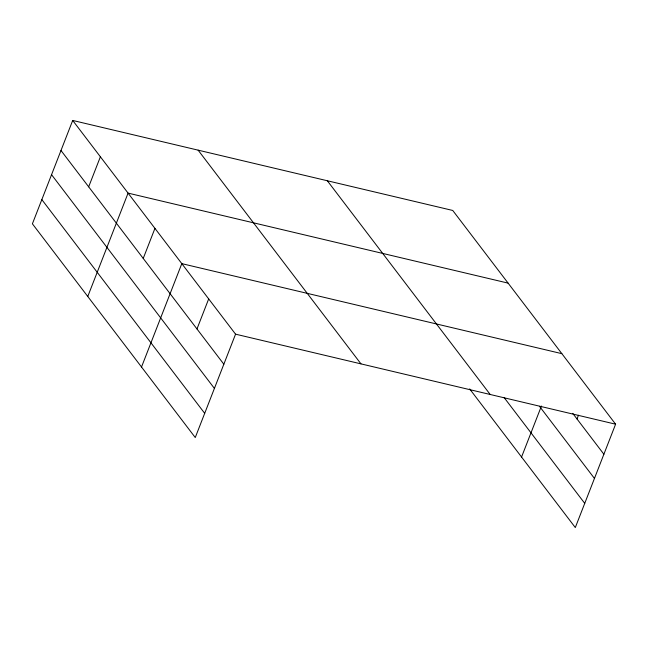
<?xml version="1.0" encoding="UTF-8"?>
<svg xmlns="http://www.w3.org/2000/svg" width="648" height="648" viewBox="0 0 648 648"><rect width="100%" height="100%" fill="white"/><g stroke="black" fill="none" stroke-linecap="round" stroke-linejoin="round"><path stroke-width="0.97" d="M72.698 120.447L32.4 223.811L195.259 437.538L235.556 334.166L72.698 120.447L452.741 210.462L615.6 424.189L575.303 527.553L469.646 388.905M88.671 186.827L100.391 156.776M87.772 296.476L128.077 193.112L508.113 283.127M143.232 258.422L154.945 228.371M141.515 367.011L181.813 263.639L561.856 353.662M196.976 328.949L208.688 298.906M521.559 457.026L541.436 406.045M577.012 418.973L578.478 415.214M235.556 334.166L615.6 424.189M572.735 413.359L603.887 454.24M539.484 406.296L594.451 478.435M504.12 397.564L584.731 503.358M327.329 180.76L490.188 394.478M198.118 150.15L360.976 363.876M60.985 150.49L223.844 364.216M51.556 174.685L214.407 388.411M41.837 199.616L204.695 413.343"/></g></svg>
